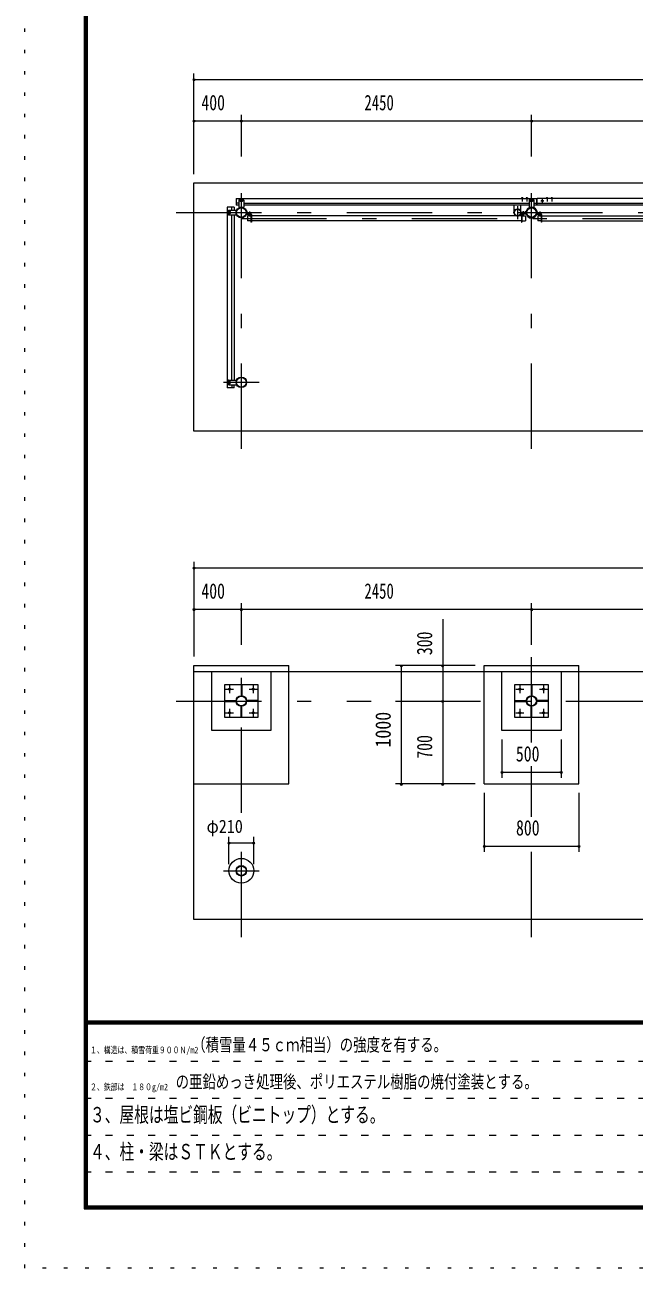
# Model space of a CAD drawing. Units: millimetres, scale not verified. Extents: x -26656 to 26658, y -10500 to 10500.
# Drawn here: x -3042 to 2102, y -10500 to 0 of the extents above; entities that cross this region are included whole.
import ezdxf
from ezdxf.enums import TextEntityAlignment as Align

# ---------------------------------------------------------------- set-up
doc = ezdxf.new("R2010")
doc.units = ezdxf.units.MM
doc.header["$LTSCALE"] = 60
for name, pattern in [('USER1', [3, 1, -2]), ('USER3', [24, 12, -5, 2, -5]), ('USER4', [3, 0.5, -2.5])]:
    doc.linetypes.add(name, pattern=pattern)
doc.layers.add('0-1_0-F', color=7, linetype='Continuous')
for name, color, linetype, lineweight in [('0-2_1-05BOLD', 7, 'Continuous', 18), ('0-3_1-25CENTER', 3, 'USER3', 18), ('0-5_1-55DIM', 3, 'Continuous', 18), ('0-C_F-F', 5, 'Continuous', 18), ('0-D_F-E_J_ADD', 5, 'USER4', 18)]:
    doc.layers.add(name, color=color, linetype=linetype, lineweight=lineweight)
doc.styles.add('ＭＳ ゴシック', font='')
doc.styles.get('ＭＳ ゴシック').set_extended_font_data('MS Gothic')

msp = doc.modelspace()

# ---------------------------------------------------------------- linework, layer by layer
at = {"layer": '0-2_1-05BOLD'}
for p, q in [((-1614.09, -1335.33), (9385.91, -1335.33)), ((-1614.09, -3430.33), (-1614.09, -1335.33)), ((-1259.09, -1465.78), (-1259.09, -1523.38)), ((-1259.09, -1465.78), (1280.91, -1465.78)), ((1151.51, -1460.18), (1150.64, -1460.68)), ((1150.64, -1460.68), (1150.64, -1464.18)), ((1161.31, -1460.18), (1151.51, -1460.18)), ((1153.52, -1460.68), (1153.52, -1464.18)), ((1159.3, -1460.68), (1159.3, -1464.18)), ((1162.66, -1464.18), (1162.66, -1465.78)), ((1191.51, -1460.18), (1190.64, -1460.68)), ((1190.64, -1460.68), (1190.64, -1464.18)), ((1201.31, -1460.18), (1191.51, -1460.18)), ((1193.52, -1460.68), (1193.52, -1464.18)), ((1199.3, -1460.68), (1199.3, -1464.18)), ((1202.66, -1464.18), (1202.66, -1465.78)), ((1280.91, -1523.38), (1280.91, -1465.78)), ((1280.91, -1467.38), (1281.91, -1467.38)), ((9030.91, -1465.78), (1281.91, -1465.78)), ((1360.16, -1464.18), (1360.16, -1465.78)), ((1372.66, -1464.18), (1360.16, -1464.18)), ((1363.52, -1460.68), (1363.52, -1464.18)), ((1369.3, -1460.68), (1369.3, -1464.18)), ((1371.31, -1460.18), (1372.18, -1460.68)), ((1372.18, -1460.68), (1372.18, -1464.18)), ((1372.66, -1464.18), (1372.66, -1465.78)), ((1400.16, -1464.18), (1400.16, -1465.78)), ((1412.66, -1464.18), (1400.16, -1464.18)), ((1403.52, -1460.68), (1403.52, -1464.18)), ((1409.3, -1460.68), (1409.3, -1464.18)), ((1411.31, -1460.18), (1412.18, -1460.68)), ((1412.18, -1460.68), (1412.18, -1464.18)), ((1412.66, -1464.18), (1412.66, -1465.78)), ((-1333.64, -1540.33), (-1333.64, -3064.33)), ((-1276.04, -1540.33), (-1333.64, -1540.33)), ((-1324.14, -1600.33), (-1324.14, -1570.33)), ((-1319.14, -1565.33), (-1258.64, -1565.33)), ((-1293.64, -1565.33), (-1293.64, -1540.33)), ((-1276.04, -1540.33), (-1276.04, -1565.33)), ((-1234.09, -1505.78), (-1259.09, -1505.78)), ((-1234.09, -1523.38), (-1259.09, -1523.38)), ((-1229.09, -1475.28), (-1199.09, -1475.28)), ((-1222.59, -1481.78), (-1218.89, -1481.78)), ((-1218.89, -1489.78), (-1222.59, -1489.78)), ((-1219.09, -1488.67), (-1219.09, -1482.89)), ((-1214.09, -1491.55), (-1219.09, -1488.67)), ((-1209.09, -1488.67), (-1214.09, -1491.55)), ((-1209.29, -1481.78), (-1205.59, -1481.78)), ((-1205.59, -1489.78), (-1209.29, -1489.78)), ((-1194.09, -1480.28), (-1194.09, -1540.78)), ((-1194.09, -1505.78), (1215.91, -1505.78)), ((1215.91, -1523.38), (-1194.09, -1523.38)), ((-1169.54, -1593.33), (-1169.54, -1573.33)), ((1090.42, -1575.81), (1090.42, -1523.38)), ((1145.41, -1575.81), (1145.41, -1523.38)), ((1191.36, -1593.33), (1191.36, -1573.33)), ((1215.91, -1480.28), (1215.91, -1540.78)), ((1215.91, -1540.78), (1255.91, -1540.78)), ((1220.91, -1475.28), (1250.91, -1475.28)), ((1227.41, -1481.78), (1231.11, -1481.78)), ((1231.11, -1489.78), (1227.41, -1489.78)), ((1230.91, -1488.67), (1230.91, -1482.89)), ((1235.91, -1491.55), (1230.91, -1488.67)), ((1240.91, -1488.67), (1235.91, -1491.55)), ((1240.71, -1481.78), (1244.41, -1481.78)), ((1244.41, -1489.78), (1240.71, -1489.78)), ((1255.91, -1480.28), (1255.91, -1540.78)), ((1255.91, -1505.78), (1280.91, -1505.78)), ((1280.91, -1523.38), (1255.91, -1523.38)), ((1280.46, -1593.33), (1280.46, -1573.33)), ((1281.91, -1502.38), (1280.91, -1502.38)), ((1281.91, -1505.78), (4015.91, -1505.78)), ((1321.91, -1488.67), (1321.91, -1482.89)), ((1321.91, -1488.67), (1326.91, -1491.55)), ((1326.91, -1491.55), (1331.91, -1488.67)), ((1331.91, -1488.67), (1331.91, -1482.89)), ((-1316.53, -1580.33), (-1319.42, -1585.33)), ((-1319.42, -1585.33), (-1316.53, -1590.33)), ((-1317.64, -1580.53), (-1317.64, -1576.83)), ((-1317.64, -1593.83), (-1317.64, -1590.13)), ((-1310.75, -1580.33), (-1316.53, -1580.33)), ((-1310.75, -1580.33), (-1307.87, -1585.33)), ((-1309.64, -1576.83), (-1309.64, -1580.53)), ((-1309.64, -1590.13), (-1309.64, -1593.83)), ((-1293.64, -2999.33), (-1293.64, -1605.33)), ((-1276.04, -1605.33), (-1276.04, -2999.33)), ((-1134.74, -1595.33), (-1164.34, -1595.33)), ((-1164.34, -1598.53), (-1134.74, -1598.53)), ((-1161.59, -1613.13), (-1161.59, -1655.83)), ((-1132.74, -1613.13), (-1161.59, -1613.13)), ((-1132.74, -1655.83), (-1161.59, -1655.83)), ((-1132.74, -1600.53), (-1132.74, -1666.33)), ((-1129.54, -1666.33), (-1132.74, -1666.33)), ((-1129.54, -1600.53), (-1129.54, -1666.33)), ((1151.36, -1613.13), (-1129.54, -1613.13)), ((1151.36, -1655.83), (-1129.54, -1655.83)), ((1145.25, -1582.33), (1191.46, -1582.33)), ((1145.25, -1588.32), (1191.46, -1588.32)), ((1146.65, -1580.72), (1189.99, -1580.72)), ((1146.65, -1589.93), (1189.99, -1589.93)), ((1154.57, -1600.53), (1154.57, -1666.33)), ((1154.57, -1655.83), (1183.42, -1655.83)), ((1156.56, -1595.33), (1186.16, -1595.33)), ((1186.16, -1598.53), (1156.56, -1598.53)), ((1315.26, -1595.33), (1285.66, -1595.33)), ((1285.66, -1598.53), (1315.26, -1598.53)), ((1317.26, -1655.83), (1288.41, -1655.83)), ((1317.26, -1600.53), (1317.26, -1666.33)), ((1320.46, -1613.13), (3951.36, -1613.13)), ((1320.46, -1655.83), (3951.36, -1655.83)), ((-1324.14, -3004.33), (-1324.14, -3034.33)), ((-1319.42, -3019.33), (-1316.53, -3014.33)), ((-1316.53, -3024.33), (-1319.42, -3019.33)), ((-1319.14, -3039.33), (-1258.64, -3039.33)), ((-1317.64, -3010.83), (-1317.64, -3014.53)), ((-1317.64, -3024.13), (-1317.64, -3027.83)), ((-1310.75, -3024.33), (-1316.53, -3024.33)), ((-1309.64, -3014.53), (-1309.64, -3010.83)), ((-1309.64, -3027.83), (-1309.64, -3024.13)), ((-1293.64, -3039.33), (-1293.64, -3064.33)), ((-1276.04, -3064.33), (-1276.04, -3039.33)), ((-1276.04, -3064.33), (-1333.64, -3064.33)), ((9385.91, -3430.33), (-1614.09, -3430.33)), ((-814.08, -6410.33), (-814.08, -5410.33)), ((835.92, -6410.33), (835.92, -5410.33)), ((835.92, -5410.33), (1635.92, -5410.33)), ((-1614.08, -5460.33), (9385.91, -5460.33)), ((-1464.08, -5960.33), (-1464.08, -5460.33)), ((-964.08, -5460.33), (-964.08, -5960.33)), ((-1354.08, -5570.33), (-1074.08, -5570.33)), ((-1354.08, -5850.33), (-1354.08, -5570.33)), ((-1217.08, -5570.78), (-1217.08, -5665.78)), ((-1217.08, -5645.78), (-1211.08, -5645.78)), ((-1217.08, -5665.78), (-1211.08, -5665.78)), ((-1074.08, -5570.33), (-1074.08, -5850.33)), ((1095.92, -5570.33), (1375.92, -5570.33)), ((1095.92, -5850.33), (1095.92, -5570.33)), ((1232.92, -5570.78), (1238.92, -5570.78)), ((1232.92, -5570.78), (1232.92, -5665.78)), ((1232.92, -5645.78), (1238.92, -5645.78)), ((1232.92, -5665.78), (1238.92, -5665.78)), ((1238.92, -5570.78), (1238.92, -5665.78)), ((1375.92, -5570.33), (1375.92, -5850.33)), ((-1353.63, -5713.33), (-1258.63, -5713.33)), ((-1278.64, -5713.33), (-1278.64, -5707.33)), ((-1258.63, -5713.33), (-1258.63, -5707.33)), ((-1211.08, -5754.88), (-1217.08, -5754.88)), ((-1211.08, -5774.88), (-1217.08, -5774.88)), ((-1211.08, -5849.88), (-1211.08, -5754.88)), ((-1074.54, -5713.33), (-1169.53, -5713.33)), ((-1149.53, -5707.33), (-1149.53, -5713.33)), ((-1074.54, -5707.33), (-1074.54, -5713.33)), ((1096.37, -5713.33), (1191.37, -5713.33)), ((1171.37, -5713.33), (1171.37, -5707.33)), ((1191.37, -5713.33), (1191.37, -5707.33)), ((1238.92, -5754.88), (1232.92, -5754.88)), ((1238.92, -5774.88), (1232.92, -5774.88)), ((1238.92, -5849.88), (1238.92, -5754.88)), ((1375.47, -5713.33), (1280.47, -5713.33)), ((1300.47, -5707.33), (1300.47, -5713.33)), ((1375.47, -5707.33), (1375.47, -5713.33)), ((-1074.08, -5850.33), (-1354.08, -5850.33)), ((1375.92, -5850.33), (1095.92, -5850.33)), ((-964.08, -5960.33), (-1464.08, -5960.33)), ((-1614.08, -6410.33), (-814.08, -6410.33))]:
    msp.add_line(p, q, dxfattribs=at)
for points in [[(1162.66, -1464.18), (1150.16, -1464.18), (1150.16, -1465.78)], [(1161.31, -1460.18), (1162.18, -1460.68), (1162.18, -1464.18)], [(1202.66, -1464.18), (1190.16, -1464.18), (1190.16, -1465.78)], [(1201.31, -1460.18), (1202.18, -1460.68), (1202.18, -1464.18)], [(4015.91, -1523.38), (1281.91, -1523.38), (1281.91, -1465.78)], [(1371.31, -1460.18), (1361.51, -1460.18), (1360.64, -1460.68), (1360.64, -1464.18)], [(1411.31, -1460.18), (1401.51, -1460.18), (1400.64, -1460.68), (1400.64, -1464.18)], [(-1319.14, -1605.33), (-1258.64, -1605.33), (-1258.64, -1565.33)], [(-1234.09, -1480.28), (-1234.09, -1540.78), (-1194.09, -1540.78)], [(-1209.09, -1488.67), (-1209.09, -1482.89), (-1214.09, -1480), (-1219.09, -1482.89)], [(-1166.34, -1593.33), (-1166.34, -1573.33), (-1169.54, -1573.33)], [(1188.17, -1593.33), (1188.17, -1573.33), (1191.36, -1573.33)], [(1240.91, -1488.67), (1240.91, -1482.89), (1235.91, -1480), (1230.91, -1482.89)], [(1283.66, -1593.33), (1283.66, -1573.33), (1280.46, -1573.33)], [(1321.91, -1482.89), (1326.91, -1480), (1331.91, -1482.89)], [(-1307.87, -1585.33), (-1310.75, -1590.33), (-1316.53, -1590.33)], [(1151.36, -1600.53), (1151.36, -1666.33), (1154.57, -1666.33)], [(1154.57, -1613.13), (1183.42, -1613.13), (1183.42, -1655.83)], [(1317.26, -1613.13), (1288.41, -1613.13), (1288.41, -1655.83)], [(1320.46, -1600.53), (1320.46, -1666.33), (1317.26, -1666.33)], [(-1319.14, -2999.33), (-1258.64, -2999.33), (-1258.64, -3039.33)], [(-1310.75, -3024.33), (-1307.87, -3019.33), (-1310.75, -3014.33), (-1316.53, -3014.33)], [(-1614.08, -7555.33), (-1614.08, -5410.33), (-814.08, -5410.33)], [(9385.91, -5410.33), (9385.91, -7555.33), (-1614.08, -7555.33)], [(835.92, -6410.33), (1635.92, -6410.33), (1635.92, -5410.33)], [(1485.91, -5460.33), (1485.91, -5960.33), (985.91, -5960.33), (985.91, -5460.33)], [(-1217.08, -5570.78), (-1211.08, -5570.78), (-1211.08, -5665.78)], [(-1353.63, -5713.33), (-1353.63, -5707.33), (-1258.63, -5707.33)], [(-1211.08, -5849.88), (-1217.08, -5849.88), (-1217.08, -5754.88)], [(-1074.54, -5707.33), (-1169.53, -5707.33), (-1169.53, -5713.33)], [(1096.37, -5713.33), (1096.37, -5707.33), (1191.37, -5707.33)], [(1238.92, -5849.88), (1232.92, -5849.88), (1232.92, -5754.88)], [(1375.47, -5707.33), (1280.47, -5707.33), (1280.47, -5713.33)]]:
    msp.add_lwpolyline(points, dxfattribs=at)
for centre, radius in [((-1214.09, -1585.33), 44.55), ((-1214.09, -1585.33), 40.35), ((-1214.09, -1485.78), 6.25), ((-1214.09, -1485.78), 4.9), ((1117.91, -1585.33), 27.5), ((1235.91, -1585.33), 44.55), ((1235.91, -1585.33), 40.35), ((1235.91, -1485.78), 6.25), ((1235.91, -1485.78), 4.9), ((1326.91, -1485.78), 6.25), ((1326.91, -1485.78), 4.9), ((-1313.64, -1585.33), 6.25), ((-1313.64, -1585.33), 4.9), ((1086.56, -1585.33), 2.25), ((1284.31, -1585.33), 2.25), ((-1313.64, -3019.33), 6.25), ((-1313.64, -3019.33), 4.9), ((-1214.09, -3019.33), 44.55), ((-1214.09, -3019.33), 40.35), ((-1314.08, -5610.33), 8), ((-1214.08, -5710.33), 44.55), ((-1214.08, -5710.33), 40.35), ((-1114.09, -5610.33), 8), ((1135.92, -5610.33), 8), ((1235.92, -5710.33), 44.55), ((1235.92, -5710.33), 40.35), ((1335.92, -5610.33), 8), ((-1314.08, -5810.33), 8), ((-1114.09, -5810.33), 8), ((1135.92, -5810.33), 8), ((1335.92, -5810.33), 8), ((-1214.08, -7144.33), 105), ((-1214.08, -7144.33), 44.55), ((-1214.08, -7144.33), 40.35)]:
    msp.add_circle(centre, radius, dxfattribs=at)
for centre, radius, start, end in [((1152.08, -1462.49), 2.32, 51.45377, 90), ((1156.41, -1468.69), 8.51, 70.16867, 109.82912), ((1160.74, -1462.5), 2.32, 90, 128.53143), ((1192.08, -1462.49), 2.32, 51.45377, 90), ((1196.41, -1468.69), 8.51, 70.16867, 109.82912), ((1200.74, -1462.5), 2.32, 90, 128.53143), ((1362.08, -1462.49), 2.32, 51.45377, 90), ((1366.41, -1468.69), 8.51, 70.16867, 109.82912), ((1370.74, -1462.5), 2.32, 90, 128.53143), ((1402.08, -1462.49), 2.32, 51.45377, 90), ((1406.41, -1468.69), 8.51, 70.16867, 109.82912), ((1410.74, -1462.5), 2.32, 90, 128.53143), ((-1319.14, -1570.33), 5, 90, 180), ((-1313.64, -1576.83), 4, 0, 180), ((-1229.09, -1480.28), 5, 90, 180), ((-1222.59, -1485.78), 4, 90, 270), ((-1205.59, -1485.78), 4, 270, 90), ((-1199.09, -1480.28), 5, 0, 90), ((1117.91, -1585.33), 29.1, 9.09488, 180), ((1117.91, -1602.73), 44.9, 109.58864, 127.76454), ((1117.91, -1602.73), 44.9, 52.23546, 70.41136), ((1235.91, -1585.33), 46.15, 0, 174.27287), ((1220.91, -1480.28), 5, 90, 180), ((1227.41, -1485.78), 4, 90, 270), ((1244.41, -1485.78), 4, 270, 90), ((1250.91, -1480.28), 5, 0, 90), ((-1319.14, -1600.33), 5, 180, 270), ((-1313.64, -1593.83), 4, 180, 0), ((-1164.34, -1593.33), 5.2, 180, 270), ((-1164.34, -1593.33), 2, 180, 270), ((-1134.74, -1600.53), 5.2, 0, 90), ((-1134.74, -1600.53), 2, 0, 90), ((1086.56, -1585.33), 3.85, 51.34222, 0), ((1117.91, -1585.33), 29.1, 185.93016, 252.80957), ((1117.91, -1585.33), 29.1, 287.19043, 350.90512), ((1156.56, -1600.53), 5.2, 90, 180), ((1156.56, -1600.53), 2, 90, 180), ((1186.16, -1593.33), 2, 270, 0), ((1186.16, -1593.33), 5.2, 270, 0), ((1235.91, -1585.33), 46.15, 185.71837, 356.21085), ((1284.31, -1585.33), 3.85, 180, 127.90752), ((1285.66, -1593.33), 5.2, 180, 270), ((1285.66, -1593.33), 2, 180, 270), ((1315.26, -1600.53), 5.2, 0, 90), ((1315.26, -1600.53), 2, 0, 90), ((-1319.14, -3004.33), 5, 90, 180), ((-1319.14, -3034.33), 5, 180, 270), ((-1313.64, -3010.83), 4, 0, 180), ((-1313.64, -3027.83), 4, 180, 0)]:
    msp.add_arc(centre, radius, start, end, dxfattribs=at)
at = {"layer": '0-3_1-25CENTER'}
for p, q in [((-1214.09, -3580.33), (-1214.09, -1185.33)), ((1235.91, -3580.33), (1235.91, -1185.33)), ((1156.41, -1457.76), (1156.41, -1492.64)), ((1196.41, -1457.76), (1196.41, -1492.64)), ((1326.91, -1505.78), (1326.91, -1465.78)), ((1366.41, -1457.76), (1366.41, -1492.64)), ((1406.41, -1457.76), (1406.41, -1492.64)), ((-1313.64, -1567.83), (-1313.64, -1602.83)), ((-1196.59, -1485.78), (-1231.59, -1485.78)), ((1117.91, -1530.33), (1117.91, -1640.33)), ((1168.39, -1596.09), (1168.39, -1574.56)), ((1253.41, -1485.78), (1218.41, -1485.78)), ((1314.41, -1485.78), (1339.41, -1485.78)), ((-1764.09, -1585.33), (9535.91, -1585.33)), ((-1214.09, -1634.48), (8985.91, -1634.48)), ((-1144.54, -1576.33), (-1144.54, -1618.13)), ((1166.36, -1576.33), (1166.36, -1618.13)), ((1305.46, -1576.33), (1305.46, -1618.13)), ((-1064.09, -3019.33), (-1364.09, -3019.33)), ((-1313.64, -3036.83), (-1313.64, -3001.83)), ((-1214.08, -6654.01), (-1214.08, -5310.33)), ((1235.92, -6059.77), (1235.92, -5310.33)), ((-1348.23, -5610.33), (-1279.94, -5610.33)), ((-1314.08, -5576.18), (-1314.08, -5644.47)), ((-1148.23, -5610.33), (-1079.94, -5610.33)), ((-1114.09, -5576.18), (-1114.09, -5644.47)), ((1101.77, -5610.33), (1170.06, -5610.33)), ((1135.92, -5576.18), (1135.92, -5644.47)), ((1301.77, -5610.33), (1370.06, -5610.33)), ((1335.92, -5576.18), (1335.92, -5644.47)), ((-1764.08, -5710.33), (-116.92, -5710.33)), ((85.92, -5710.33), (9535.91, -5710.33)), ((-1348.23, -5810.33), (-1279.94, -5810.33)), ((-1314.08, -5776.18), (-1314.08, -5844.47)), ((-1148.23, -5810.33), (-1079.94, -5810.33)), ((-1114.09, -5776.18), (-1114.09, -5844.47)), ((1101.77, -5810.33), (1170.06, -5810.33)), ((1135.92, -5776.18), (1135.92, -5844.47)), ((1301.77, -5810.33), (1370.06, -5810.33)), ((1335.92, -5776.18), (1335.92, -5844.47)), ((1235.92, -6688.73), (1235.92, -6260.33)), ((-1214.08, -7705.33), (-1214.08, -6857.33)), ((1235.92, -7705.33), (1235.92, -6885.33)), ((-1364.08, -7144.33), (-1064.08, -7144.33))]:
    msp.add_line(p, q, dxfattribs=at)
at = {"layer": '0-5_1-55DIM'}
for p, q in [((-1614.09, -1260.33), (-1614.09, -410.33)), ((-1604.09, -460.33), (-1624.09, -460.33)), ((-1614.09, -460.33), (9385.91, -460.33)), ((-1604.09, -810.33), (-1624.09, -810.33)), ((-1614.09, -810.33), (9385.91, -810.33)), ((-1204.09, -810.33), (-1224.09, -810.33)), ((-1214.09, -1110.33), (-1214.09, -760.33)), ((1245.91, -810.33), (1225.91, -810.33)), ((1235.91, -1110.33), (1235.91, -760.33)), ((-1604.08, -4585.33), (-1624.08, -4585.33)), ((-1614.08, -4535.33), (-1614.08, -5335.33)), ((-1614.08, -4585.33), (9385.91, -4585.33)), ((-1214.08, -5235.33), (-1214.08, -4885.33)), ((1235.92, -5235.33), (1235.92, -4885.33)), ((-1604.08, -4935.33), (-1624.08, -4935.33)), ((-1614.08, -4935.33), (9385.91, -4935.33)), ((-1204.08, -4935.33), (-1224.08, -4935.33)), ((485.92, -5017.83), (485.92, -6410.33)), ((1245.92, -4935.33), (1225.92, -4935.33)), ((760.92, -5410.33), (85.92, -5410.33)), ((145.92, -5410.33), (125.92, -5410.33)), ((135.92, -5410.33), (135.92, -6410.33)), ((495.92, -5410.33), (475.92, -5410.33)), ((495.92, -5710.33), (475.92, -5710.33)), ((985.91, -6035.33), (985.91, -6360.33)), ((1485.91, -6035.33), (1485.91, -6360.33)), ((995.92, -6310.33), (975.92, -6310.33)), ((985.91, -6310.33), (1485.91, -6310.33)), ((1495.91, -6310.33), (1475.91, -6310.33)), ((760.92, -6410.33), (85.92, -6410.33)), ((145.92, -6410.33), (125.92, -6410.33)), ((495.92, -6410.33), (475.92, -6410.33)), ((835.92, -6485.33), (835.92, -6985.33)), ((1635.92, -6485.33), (1635.92, -6985.33)), ((-1309.08, -6907.33), (-1329.08, -6907.33)), ((-1319.08, -7086.91), (-1319.08, -6857.33)), ((-1319.08, -6907.33), (-1109.08, -6907.33)), ((-1099.08, -6907.33), (-1119.08, -6907.33)), ((-1109.08, -7086.91), (-1109.08, -6857.33)), ((845.92, -6935.33), (825.92, -6935.33)), ((835.92, -6935.33), (1635.92, -6935.33)), ((1645.92, -6935.33), (1625.92, -6935.33))]:
    msp.add_line(p, q, dxfattribs=at)
for centre in [(-1614.09, -460.33), (-1614.09, -810.33), (-1214.09, -810.33), (1235.91, -810.33), (-1614.08, -4585.33), (-1614.08, -4935.33), (-1214.08, -4935.33), (1235.92, -4935.33), (135.92, -5410.33), (485.92, -5410.33), (485.92, -5710.33), (985.92, -6310.33), (1485.91, -6310.33), (135.92, -6410.33), (485.92, -6410.33), (-1319.08, -6907.33), (-1109.08, -6907.33), (835.92, -6935.33), (1635.92, -6935.33)]:
    msp.add_arc(centre, 10, 180, 0, dxfattribs=at)
at = {"layer": '0-C_F-F'}
for p, q in [((-2541.75, 10100), (-2541.75, -10000)), ((-2539.25, 10097.5), (-2539.25, -9997.5)), ((-2534.25, 10092.5), (-2534.25, -9992.5)), ((-2529.25, 10087.5), (-2529.25, -9987.5)), ((-2524.25, 10082.5), (-2524.25, -9982.5)), ((-2521.75, 10080), (-2521.75, -9980)), ((-2519.25, 10077.5), (-2519.25, -9977.5)), ((26133.25, -8415), (-2516.75, -8415)), ((26133.25, -8417.5), (-2516.75, -8417.5)), ((26133.25, -8420), (-2516.75, -8420)), ((26133.25, -8422.5), (-2516.75, -8422.5)), ((26133.25, -8425), (-2516.75, -8425)), ((26133.25, -8427.5), (-2516.75, -8427.5)), ((26133.25, -8430), (-2516.75, -8430)), ((26133.25, -8432.5), (-2516.75, -8432.5)), ((26133.25, -8435), (-2516.75, -8435)), ((26133.25, -8437.5), (-2516.75, -8437.5)), ((26133.25, -8440), (-2516.75, -8440)), ((-2541.75, -10000), (26158.25, -10000)), ((-2539.25, -9997.5), (26155.75, -9997.5)), ((-2534.25, -9992.5), (26150.75, -9992.5)), ((-2529.25, -9987.5), (26145.75, -9987.5)), ((-2524.25, -9982.5), (26140.75, -9982.5)), ((-2521.75, -9980), (26138.25, -9980)), ((-2519.25, -9977.5), (26135.75, -9977.5))]:
    msp.add_line(p, q, dxfattribs=at)
at = {"layer": '0-C_F-F', "color": 6, "linetype": 'USER1'}
for p, q in [((-2541.75, -8752), (15708.25, -8752)), ((-2541.75, -9064), (15708.25, -9064)), ((-2541.75, -9376), (15708.25, -9376)), ((-2541.75, -9688), (13200.25, -9688))]:
    msp.add_line(p, q, dxfattribs=at)
at = {"layer": '0-C_F-F'}
for points in [[(-2536.75, 10095), (-2536.75, -9995), (26153.25, -9995), (26153.25, 10095)], [(-2531.75, 10090), (-2531.75, -9990), (26148.25, -9990), (26148.25, 10090)], [(-2526.75, 10085), (-2526.75, -9985), (26143.25, -9985), (26143.25, 10085)], [(-2516.75, 10075), (-2516.75, -9975), (26133.25, -9975), (26133.25, 10075)]]:
    msp.add_lwpolyline(points, dxfattribs=at)
at = {"layer": '0-D_F-E_J_ADD'}
msp.add_line((26658.25, -10500), (-3041.75, -10500), dxfattribs=at)
msp.add_lwpolyline([(-3041.75, -10500), (-3041.75, 10500), (26658.25, 10500)], dxfattribs=at)

# ---------------------------------------------------------------- texts
at = {"layer": '0-1_0-F', "style": 'ＭＳ ゴシック'}
for s, height, width, p in [('（積雪量４５ｃｍ相当）の強度を有する。', 110.7, 0.75, (-1629.26, -8702)), ('１、構造は、積雪荷重９００Ｎ/m2', 55.35, 0.75, (-2491.75, -8702)), ('\u3000の亜鉛めっき処理後、ポリエステル樹脂の焼付塗装とする。', 110.7, 0.75, (-1882.15, -9014)), ('２、鉄部は\u3000１８０g/m2', 55.35, 0.75, (-2491.75, -9014)), ('３、屋根は塩ビ鋼板（ビニトップ）とする。', 130.2, 0.7, (-2491.75, -9308.24)), ('４、柱・梁はＳＴＫとする。', 130.2, 0.7, (-2491.75, -9620.23))]:
    msp.add_text(s, height=height, dxfattribs=dict(at, width=width)).set_placement(p, align=Align.BOTTOM_LEFT)
at = {"layer": '0-5_1-55DIM', "color": 7, "style": 'ＭＳ ゴシック'}
for s, height, width, p in [('400', 130.2, 0.75, (-1551.71, -760.33)), ('2450', 130.2, 0.7, (-175.1, -760.33)), ('400', 130.2, 0.75, (-1551.71, -4885.33)), ('2450', 130.2, 0.7, (-175.09, -4885.33)), ('500', 130.2, 0.75, (1103.47, -6260.33)), ('φ210', 110.7, 0.9, (-1507.83, -6857.33)), ('800', 130.2, 0.75, (1104.51, -6885.33))]:
    msp.add_text(s, height=height, dxfattribs=dict(at, width=width)).set_placement(p, align=Align.BOTTOM_LEFT)
for s, width, p in [('300', 0.75, (435.92, -5323.18)), ('1000', 0.85, (85.92, -6103.13)), ('700', 0.75, (435.92, -6197.33))]:
    msp.add_text(s, height=130.2, rotation=90, dxfattribs=dict(at, width=width)).set_placement(p, align=Align.BOTTOM_LEFT)

doc.saveas('drawing.dxf')
